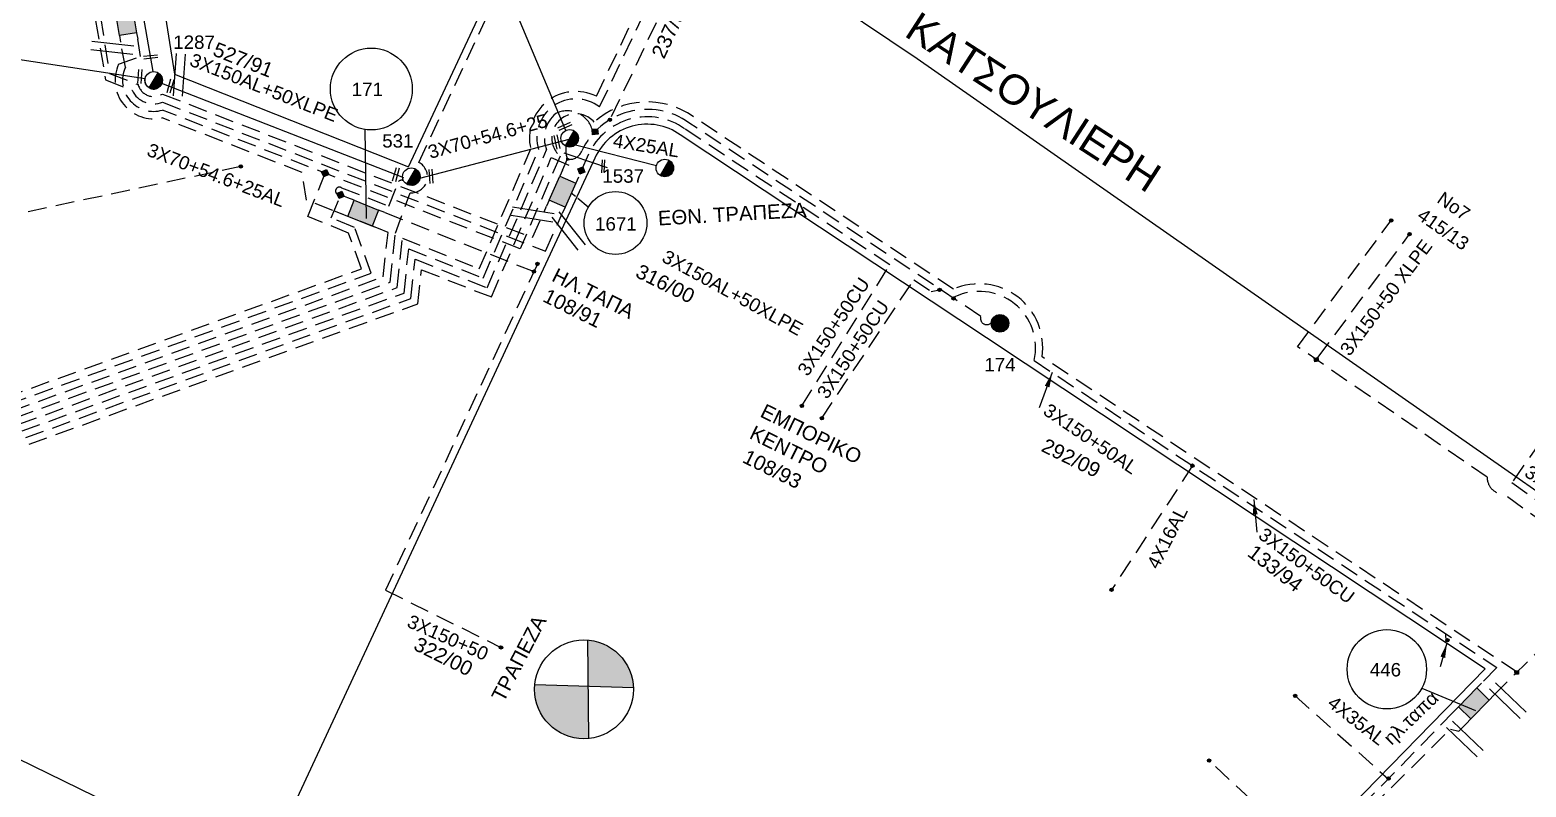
# Model space of a CAD drawing. Header units: millimetres. Extents: x 907 to 2022, y 699 to 1220.
# Drawn here: x 1575.3 to 1675.8, y 1094.5 to 1145.3 of the extents above; entities that cross this region are included whole.
import ezdxf

# ---------------------------------------------------------------- set-up
doc = ezdxf.new("R2010")
doc.units = ezdxf.units.MM
doc.linetypes.add('DASHED', pattern=[19.05, 12.7, -6.35])
for name, color, linetype in [('Link Box 4 Διευθύνσεων', 7, 'Continuous'), ('Pillar OTE', 7, 'Continuous'), ('Άγνωστα', 7, 'Continuous'), ('Γέφυρες Εναέριου Δικτύου', 7, 'Continuous'), ('Γυμνά εναέρια ΧΤ (3Φ)   4x35AL', 7, 'Continuous'), ('Εναέρια παροχή ΧΤ 4x25', 7, 'SYN_LINE'), ('Επιγραφές - Σχήματα', 7, 'Continuous'), ('Καλώδια ΧΤ   3x150+50AL', 7, 'DASHED'), ('Καλώδια ΧΤ   3x150+50CU', 7, 'DASHED'), ('Καλώδια ΧΤ   3x150AL+50XLPE', 7, 'DASHED'), ('Καλώδια ΧΤ   4x25CU', 7, 'DASHED'), ('Μηχανική τομή', 7, 'Continuous'), ('Στύλος Ξύλινος', 7, 'Continuous'), ('Στύλος Ξύλινος @ 1', 7, 'Continuous'), ('Στύλος ΦΜ', 7, 'Continuous'), ('Στύλος ΦΜ @ 1', 7, 'Continuous'), ('Συνδέσεις', 7, 'Continuous'), ('Συνεστραμμένα ΧΤ   3x70+54.6+25 AL', 7, 'SYN_LINE'), ('Τομή', 7, 'Continuous'), ('Υπόβαθρο ΔΕΗ', 7, 'Continuous'), ('Υπόγεια καλώδια Παροχών ΧΤ   4x16AL', 7, 'DASHED'), ('Υπόγεια καλώδια Παροχών ΧΤ   4x50AL', 7, 'DASHED')]:
    doc.layers.add(name, color=color, linetype=linetype)
doc.styles.get("Standard").update_dxf_attribs({"font": 'arial.ttf'})
doc.linetypes.add('SYN_LINE', pattern='A,0.5,-0.0001,["/\\/\\/\\/",Standard,S=0.1,R=0,X=0,Y=-0.05],-0.25', length=0.7501)
doc.dimstyles.new('ISO-25', dxfattribs={"dimtxt": 2.5, "dimasz": 2.5, "dimexe": 1.25, "dimexo": 0.625, "dimtad": 1, "dimtxsty": 'Standard', "dimcen": 2.5, "dimadec": 0, "dimazin": 0, "dimtfac": 1, "dimtmove": 0, "dimatfit": 3, "dimfxl": 1, "dimarcsym": 0})

# ---------------------------------------------------------------- blocks, each defined once
blk = doc.blocks.new('ΥΠΑΡΧΩΝ ΤΣΙΜΕΝΤΕΝΙΟΣ ΣΤΥΛΟΣ')
at = {"layer": 'Στύλος ΦΜ'}
blk.add_hatch(color=256, dxfattribs=at).paths.add_polyline_path([(-1.29, -2.28, 0.574793), (2.62, 0, 0.268822), (1.3, 2.27)])
blk.add_line((-1.29, -2.28), (1.3, 2.27), dxfattribs=at)
blk.add_circle((0, 0), 2.62, dxfattribs=at)
at = {"layer": 'Στύλος ΦΜ', "flags": 4}
for tag, p in [('ΑΡΙΘΜΟΣ', (-4.68, 8.05)), ('ΤΥΠΟΣ', (-4.91, 3.03))]:
    blk.add_attdef(tag, p, '', height=4, dxfattribs=at)
blk = doc.blocks.new('ΜΗΧΑΝΙΚΗ ΤΟΜΗ')
at = {"layer": 'Μηχανική τομή', "ltscale": 40}
for p, q in [((-1.89, 0.78), (1.89, 0.78)), ((1.89, 0), (-1.89, 0))]:
    blk.add_line(p, q, dxfattribs=at)
blk = doc.blocks.new('ΥΠΑΡΧΩΝ ΞΥΛΙΝΟΣ ΣΤΥΛΟΣ')
at = {"layer": 'Στύλος Ξύλινος'}
h = blk.add_hatch(color=256, dxfattribs=at)
h.paths.add_polyline_path([(-2.62, 0, 0.270008), (-1.29, -2.28), (1.3, 2.27, 0.576266)])
h.paths.add_polyline_path([(-1.29, -2.28, 0.574793), (2.62, 0, 0.268822), (1.3, 2.27)])
blk.add_line((-1.29, -2.28), (1.3, 2.27), dxfattribs=at)
blk.add_circle((0, 0), 2.62, dxfattribs=at)
at = {"layer": 'Στύλος Ξύλινος', "flags": 4}
for tag, p in [('ΑΡΙΘΜΟΣ', (-4.91, 8.6)), ('ΤΥΠΟΣ', (-4.85, 3.39))]:
    blk.add_attdef(tag, p, '', height=4, dxfattribs=at)
blk = doc.blocks.new('LINK BOX 4 ΑΝΑΧΩΡΗΣΕΩΝ')
at = {"layer": 'Link Box 4 Διευθύνσεων', "ltscale": 40}
blk.add_hatch(color=256, dxfattribs=at).paths.add_polyline_path([(-3.54, 0), (-3.54, -4.67), (3.54, -4.67), (3.54, 0)])
for p, q in [((-3.54, 0), (-5.33, 0)), ((5.33, 0), (3.54, 0)), ((-3.54, -4.67), (-5.33, -4.67)), ((5.33, -4.67), (3.54, -4.67))]:
    blk.add_line(p, q, dxfattribs=at)
blk.add_lwpolyline([(-3.54, -4.67), (-3.54, 0), (3.54, 0), (3.54, -4.67)], close=True, dxfattribs=at)
blk = doc.blocks.new('_ΣΥΝΔΕΣΗ')
at = {"layer": 'Συνδέσεις', "linetype": 'SYN_LINE', "ltscale": 40}
blk.add_hatch(color=256, dxfattribs=at).paths.add_polyline_path([(0.5, -0.01, 1), (-0.5, -0.01, 1)])
at = {"layer": 'Συνδέσεις'}
blk.add_circle((0, -0.01), 0.5, dxfattribs=at)
blk = doc.blocks.new('TSONTA XT1')
at = {"ltscale": 40}
h = blk.add_hatch(color=256, dxfattribs=at)
h.dxf.hatch_style = 1
h.paths.add_polyline_path([(595.96, 2487.66), (597.07, 2488.77), (595.96, 2489.87), (594.85, 2488.77)])
blk.add_lwpolyline([(594.85, 2488.77), (595.96, 2489.87), (597.07, 2488.77), (595.96, 2487.66)], close=True, dxfattribs=at)
blk = doc.blocks.new('ΤΟΜΗ')
at = {"layer": 'Τομή', "ltscale": 40}
for p, q in [((-5.68, 0), (5.68, 0)), ((5.68, -2.33), (-5.68, -2.33))]:
    blk.add_line(p, q, dxfattribs=at)
blk = doc.blocks.new('τομή_')
at = {"layer": 'Επιγραφές - Σχήματα'}
for p, q in [((-1.29, -0.22), (0.13, 0.75)), ((-1.08, -0.46), (0.34, 0.51)), ((-0.66, 0.62), (-0.29, -0.37))]:
    blk.add_line(p, q, dxfattribs=at)

msp = doc.modelspace()

# ---------------------------------------------------------------- hatches: boundary and pattern name
at = {"layer": 'Pillar OTE', "ltscale": 40}
h = msp.add_hatch(color=256, dxfattribs=at)
h.dxf.hatch_style = 1
h.paths.add_polyline_path([(1611.346, 1136.574), (1611.542, 1136.647), (1611.358, 1136.752)])
at = {"layer": 'Γέφυρες Εναέριου Δικτύου'}
h = msp.add_hatch(color=1, dxfattribs=at)
h.dxf.hatch_style = 1
h.paths.add_polyline_path([(1612.74, 1104.346), (1612.772, 1101.252), (1615.817, 1101.167, 0.3817217)])
h = msp.add_hatch(color=1, dxfattribs=at)
h.dxf.hatch_style = 1
h.paths.add_polyline_path([(1612.809, 1097.73), (1612.772, 1101.252), (1609.195, 1101.352, 0.0238699), (1609.18, 1101.035, 0.4418702)])
at = {"layer": 'Υπόβαθρο ΔΕΗ'}
h = msp.add_hatch(color=256, dxfattribs=at)
h.dxf.hatch_style = 1
h.paths.add_polyline_path([(1615.817, 1101.167, 0.3817217), (1612.74, 1104.346), (1612.772, 1101.252)], flags=17)
h.paths.add_polyline_path([(1612.809, 1097.73), (1612.772, 1101.252), (1609.195, 1101.352, 0.4707048)], flags=17)
h.paths.add_polyline_path([(1229.615, 1100.901), (1250.154, 1100.901), (1250.154, 1121.509), (1229.615, 1121.509)], flags=9)

# ---------------------------------------------------------------- linework, layer by layer
at = {"layer": 'Pillar OTE', "ltscale": 40}
msp.add_lwpolyline([(1611.358, 1136.752), (1611.542, 1136.647), (1611.346, 1136.574), (1611.358, 1136.752)], dxfattribs=at)
at = {"layer": 'Γυμνά εναέρια ΧΤ (3Φ)   4x35AL', "color": 233, "linetype": 'DASHED', "ltscale": 0.1, "true_color": 0xd2798f}
msp.add_lwpolyline([(1660.273, 1100.589), (1666.52, 1095.017)], dxfattribs=at)
at = {"layer": 'Επιγραφές - Σχήματα', "ltscale": 0.1}
for points in [[(1597.773, 1138.661), (1597.86, 1132.672)], [(1668.774, 1101.115), (1672.378, 1099.615)]]:
    msp.add_lwpolyline(points, dxfattribs=at)
at = {"layer": 'Επιγραφές - Σχήματα', "color": 1, "ltscale": 0.1}
for points in [[(1612.74, 1104.346), (1612.809, 1097.73)], [(1609.195, 1101.352), (1615.817, 1101.167)]]:
    msp.add_lwpolyline(points, dxfattribs=at)
at = {"layer": 'Επιγραφές - Σχήματα', "linetype": 'Continuous'}
for centre, radius in [((1598.22, 1141.375), 2.75), ((1614.617, 1132.37), 2.113), ((1666.428, 1102.38), 2.665)]:
    msp.add_circle(centre, radius, dxfattribs=at)
at = {"layer": 'Επιγραφές - Σχήματα', "color": 1, "linetype": 'Continuous'}
msp.add_circle((1612.499, 1101.035), 3.32, dxfattribs=at)
at = {"layer": 'Καλώδια ΧΤ   3x150+50AL', "color": 1, "ltscale": 0.1}
msp.add_lwpolyline([(1678.93, 1120.76), (1674.815, 1114.923), (1681.602, 1110.185), (1682.852, 1111.507)], dxfattribs=at)
at = {"layer": 'Καλώδια ΧΤ   3x150+50CU', "color": 133, "ltscale": 0.1}
msp.add_lwpolyline([(1571.933, 1191.671), (1573.226, 1183.847), (1575.012, 1171.628), (1576.35, 1170.796), (1577.531, 1160.546), (1578.756, 1151.624), (1580.363, 1141.987), (1582.153, 1141.292, 0.4012764), (1584.199, 1140.491), (1609.921, 1130.478), (1611.043, 1133.018)], format="xyb", dxfattribs=at)
at = {"layer": 'Καλώδια ΧΤ   3x150+50CU', "color": 5, "ltscale": 0.1}
msp.add_lwpolyline([(1572.682, 1191.878), (1574.511, 1179.819), (1575.659, 1172.162), (1576.865, 1171.415), (1578.302, 1157.781), (1579.733, 1148.102), (1580.624, 1142.422), (1582.544, 1141.677, 0.505247), (1584.186, 1141.039), (1609.042, 1131.387), (1609.977, 1133.492)], format="xyb", dxfattribs=at)
at = {"layer": 'Καλώδια ΧΤ   3x150AL+50XLPE', "color": 133, "linetype": 'DASHED', "ltscale": 0.1}
msp.add_lwpolyline([(1532.19, 1073.452), (1534.016, 1077.39), (1504.213, 1091.208), (1508.278, 1097.806, -0.5441415), (1509.534, 1105.253), (1512.017, 1111.105, -0.1142396), (1514.574, 1112.129), (1522.358, 1129.923, -0.4636953), (1527.372, 1127.447), (1559.686, 1110.8), (1567.365, 1116.251), (1599.947, 1128.03), (1600.302, 1131.35), (1605.462, 1129.298), (1608.924, 1137.346, -0.6362774), (1613.332, 1140.891), (1618.423, 1151.559, -0.538057), (1619.887, 1152.129), (1620.838, 1152.288), (1621.587, 1151.777)], format="xyb", dxfattribs=at)
at = {"layer": 'Καλώδια ΧΤ   3x150AL+50XLPE', "color": 27, "linetype": 'DASHED', "ltscale": 0.1}
msp.add_lwpolyline([(1532.614, 1073.255), (1534.651, 1077.647), (1504.936, 1091.428), (1508.932, 1097.914, -0.5942881), (1509.913, 1104.867), (1512.42, 1110.774, -0.1200942), (1514.919, 1111.67), (1522.746, 1129.561, -0.4607177), (1526.931, 1127.112), (1559.727, 1110.216), (1567.599, 1115.804), (1600.411, 1127.666), (1600.727, 1130.643), (1605.729, 1128.654), (1609.453, 1137.31, -0.7299713), (1613.544, 1140.175), (1618.905, 1151.407, -0.5734322), (1619.598, 1151.721), (1620.929, 1150.813)], format="xyb", dxfattribs=at)
at = {"layer": 'Καλώδια ΧΤ   3x150AL+50XLPE', "color": 233, "linetype": 'DASHED', "ltscale": 0.1, "true_color": 0xd2798f}
for points in [[(1622.944, 1149.437), (1623.732, 1148.899, -0.8354259), (1623.497, 1148.439), (1619.807, 1150.976), (1614.24, 1139.311)], [(1533.032, 1073.06), (1535.277, 1077.89), (1505.651, 1091.635), (1509.614, 1098.067, -0.6606585), (1510.286, 1104.466), (1512.82, 1110.436, -0.126984), (1515.257, 1111.194), (1523.11, 1129.147, -0.4647724), (1526.471, 1126.786), (1559.768, 1109.633), (1567.833, 1115.356), (1600.875, 1127.302), (1601.157, 1129.934), (1605.996, 1128.01), (1609.99, 1137.292, -0.3271528), (1610.606, 1139.724, -0.4648947), (1613.044, 1138.676)], [(1639.856, 1125.668, -0.7918658), (1639.151, 1126.098), (1619.544, 1139.112, 0.4685886), (1612.356, 1137.214, -0.3114791), (1611.542, 1136.647)], [(1611.058, 1135.926), (1611.39, 1136.672, -0.1646544), (1611.338, 1137.701)], [(1637.389, 1127.4, -0.6303518), (1642.741, 1123.125), (1673.807, 1102.497), (1672.785, 1101.448)]]:
    msp.add_lwpolyline(points, format="xyb", dxfattribs=at)
at = {"layer": 'Καλώδια ΧΤ   3x150AL+50XLPE', "color": 62, "linetype": 'DASHED', "ltscale": 0.1}
msp.add_lwpolyline([(1531.744, 1073.659), (1533.367, 1077.143), (1533.367, 1077.143), (1503.523, 1091.042), (1507.645, 1097.731, -0.5044649), (1509.15, 1105.627), (1511.612, 1111.43, -0.109184), (1514.224, 1112.575), (1521.991, 1130.331, -0.4565299), (1527.792, 1127.793), (1559.644, 1111.384), (1567.131, 1116.698), (1599.483, 1128.394), (1599.835, 1131.68), (1600.824, 1134.401, 0.8082848), (1601.416, 1136.44), (1606.41, 1147.131, 1.1635346), (1607.603, 1149.09)], format="xyb", dxfattribs=at)
at = {"layer": 'Καλώδια ΧΤ   3x150AL+50XLPE', "color": 151, "linetype": 'DASHED', "ltscale": 0.1}
for points in [[(1595.625, 1133.21), (1593.866, 1133.91), (1593.562, 1135.774), (1584.158, 1139.434, -0.6199029), (1581.241, 1143.039), (1582.72, 1143.563), (1582.526, 1144.718)], [(1531.315, 1073.858), (1532.727, 1076.889), (1532.727, 1076.889), (1502.802, 1090.825), (1507.027, 1097.682, -0.4720283), (1508.761, 1105.992), (1511.205, 1111.75, -0.1047605), (1513.868, 1113.009), (1521.605, 1130.697, -0.4550376), (1528.201, 1128.145), (1559.603, 1111.968), (1566.897, 1117.145), (1599.019, 1128.758), (1599.019, 1128.758), (1599.338, 1131.734), (1599.338, 1131.734), (1598.689, 1131.992)], [(1537.991, 1070.776), (1539.892, 1074.864), (1605.88, 1045.852), (1607.241, 1046.509), (1615.589, 1042.89), (1615.294, 1042.472), (1615.294, 1042.472), (1617.642, 1041.454), (1623.19, 1049.143), (1623.592, 1048.979), (1637.107, 1061.861), (1636.878, 1062.028), (1641.707, 1066.586, 0.2331593), (1640.969, 1068.99), (1670.7, 1098.358), (1671.272, 1098.222), (1671.762, 1098.725)]]:
    msp.add_lwpolyline(points, format="xyb", dxfattribs=at)
at = {"layer": 'Καλώδια ΧΤ   3x150AL+50XLPE', "color": 85, "linetype": 'DASHED', "ltscale": 0.1}
for points in [[(1675.176, 1102.188), (1643.265, 1123.377, 0.5921582), (1637.315, 1127.917), (1619.834, 1139.519, 0.3502649), (1613.184, 1139.149, 1.074021), (1610.894, 1136.863), (1608.215, 1130.636), (1584.19, 1139.958, -0.6441492), (1581.695, 1142.831), (1581.375, 1144.524)], [(1530.434, 1074.268), (1531.421, 1076.392), (1531.421, 1076.392), (1501.33, 1090.341), (1505.828, 1097.642, -0.4216449), (1507.974, 1106.696), (1510.385, 1112.377, -0.0973527), (1513.144, 1113.848), (1520.813, 1131.396, -0.4533164), (1528.988, 1128.864), (1559.52, 1113.135), (1566.429, 1118.039), (1597.563, 1129.294), (1596.692, 1131.698), (1593.946, 1132.812), (1595.124, 1135.716)], [(1681.738, 1108.745), (1674.279, 1114.155, -0.4206347), (1673.168, 1115.293), (1660.425, 1124.06), (1666.723, 1132.546)]]:
    msp.add_lwpolyline(points, format="xyb", dxfattribs=at)
at = {"layer": 'Καλώδια ΧΤ   3x150AL+50XLPE', "color": 173, "linetype": 'DASHED', "ltscale": 0.1}
for points in [[(1627.138, 1120.076), (1633.047, 1129.557), (1619.255, 1138.704, 0.4685886), (1612.809, 1137.002), (1612.125, 1135.453)], [(1521.834, 1121.41), (1523.104, 1120.794), (1525.526, 1125.789, -0.2785089), (1526.526, 1126.195), (1559.81, 1109.049), (1568.067, 1114.909), (1601.339, 1126.938), (1601.584, 1129.226), (1606.278, 1127.399), (1610.306, 1136.762), (1612.078, 1136)]]:
    msp.add_lwpolyline(points, format="xyb", dxfattribs=at)
at = {"layer": 'Καλώδια ΧΤ   3x150AL+50XLPE', "color": 30, "linetype": 'DASHED', "ltscale": 0.1}
for points in [[(1596.645, 1134.06), (1595.855, 1134.374, -0.8137759), (1596.213, 1134.742), (1599.392, 1133.504), (1600.038, 1135.164, -0.2926911), (1600.376, 1135.216)], [(1530.872, 1074.064), (1532.065, 1076.637), (1502.051, 1090.558), (1506.423, 1097.654, -0.4448524), (1508.369, 1106.347), (1510.796, 1112.066, -0.1008471), (1513.508, 1113.433), (1521.204, 1131.027, -0.4570759), (1528.599, 1128.502), (1559.561, 1112.552), (1566.663, 1117.592), (1598.204, 1128.994), (1597.086, 1132.078), (1595.524, 1132.711), (1596.052, 1134.013)]]:
    msp.add_lwpolyline(points, format="xyb", dxfattribs=at)
at = {"layer": 'Καλώδια ΧΤ   3x150AL+50XLPE', "linetype": 'DASHED', "ltscale": 0.1}
msp.add_lwpolyline([(1598.689, 1131.992), (1595.625, 1133.21)], dxfattribs=at)
at = {"layer": 'Καλώδια ΧΤ   3x150AL+50XLPE', "color": 151, "linetype": 'DASHED', "ltscale": 0.1}
for points in [[(1599.12, 1133.076), (1609.247, 1129.066)], [(1609.327, 1129.519), (1599.172, 1107.696), (1599.172, 1107.695), (1606.926, 1103.853)]]:
    msp.add_lwpolyline(points, dxfattribs=at)
at = {"layer": 'Καλώδια ΧΤ   3x150AL+50XLPE', "color": 85, "linetype": 'DASHED', "ltscale": 0.1}
for points in [[(1661.794, 1123.325), (1667.944, 1131.613)], [(1673.621, 1100.633), (1683.7, 1110.706)]]:
    msp.add_lwpolyline(points, dxfattribs=at)
at = {"layer": 'Καλώδια ΧΤ   3x150AL+50XLPE', "color": 233, "linetype": 'DASHED', "ltscale": 0.1, "true_color": 0xd2798f}
for points in [[(1628.478, 1119.253), (1634.647, 1128.552), (1635.816, 1127.777), (1636.391, 1127.877), (1636.391, 1127.877)], [(1670.926, 1099.539), (1661.426, 1089.788), (1654.484, 1096.242)]]:
    msp.add_lwpolyline(points, dxfattribs=at)
at = {"layer": 'Καλώδια ΧΤ   3x150AL+50XLPE', "linetype": 'DASHED', "ltscale": 0.1}
for centre, radius, start, end in [((1583.595, 1141.961), 0.589, 168.4093, 290.89797), ((1600.899, 1135.487), 0.589, 278.32723, 58.63539), ((1670.73, 1104.626), 0.371, 157.57951, 231.66271)]:
    msp.add_arc(centre, radius, start, end, dxfattribs=at)
at = {"layer": 'Καλώδια ΧΤ   4x25CU', "color": 233, "linetype": 'SYN_LINE', "ltscale": 8, "true_color": 0xd2798f}
msp.add_lwpolyline([(1611.928, 1137.617), (1617.367, 1136.242)], dxfattribs=at)
at = {"layer": 'Συνεστραμμένα ΧΤ   3x70+54.6+25 AL', "color": 62, "ltscale": 10}
for points in [[(1583.563, 1142.549), (1582.755, 1147.155), (1580.793, 1159.455)], [(1563.225, 1145.074), (1583.018, 1142.079)]]:
    msp.add_lwpolyline(points, dxfattribs=at)
at = {"layer": 'Συνεστραμμένα ΧΤ   3x70+54.6+25 AL', "color": 30, "ltscale": 15}
for points in [[(1611.27, 1138.585), (1607.566, 1147.447)], [(1583.596, 1141.96), (1583.596, 1141.96), (1600.382, 1135.426)], [(1601.475, 1135.393), (1601.475, 1135.393), (1611.516, 1138.014)]]:
    msp.add_lwpolyline(points, dxfattribs=at)
at = {"layer": 'Υπόβαθρο ΔΕΗ', "ltscale": 0.1}
for points in [[(1575.574, 1208.801), (1576.148, 1204.633), (1577.792, 1193.304), (1582.149, 1160.403), (1584.996, 1142.382), (1600.724, 1136.14), (1605.692, 1146.753), (1610.953, 1158.227), (1617.207, 1171.281), (1623.163, 1183.039), (1634.067, 1205.611), (1634.067, 1205.611)], [(1646.855, 1205.27), (1643.458, 1198.245), (1635.021, 1181.85), (1626.399, 1165.772), (1620.333, 1153.214), (1634.873, 1143.419), (1670.053, 1118.858), (1681.534, 1110.842), (1693.559, 1123.56), (1717.372, 1147.551), (1723.676, 1153.741), (1732.658, 1171.482), (1735.507, 1177.36), (1735.674, 1188.573), (1702.747, 1199.223), (1679.294, 1206.348)], [(1613.557, 1136.259), (1611.164, 1137.074)], [(1611.932, 1134.143), (1611.647, 1134.378)], [(1612.792, 1133.435), (1612.092, 1134.012)], [(1545.033, 1086.741), (1554.722, 1106.047), (1583.764, 1091.85), (1575.601, 1073.846)]]:
    msp.add_lwpolyline(points, dxfattribs=at)
msp.add_lwpolyline([(1638.989, 1068.415), (1647.302, 1076.684), (1663.086, 1092.209), (1673.022, 1102.418), (1639.546, 1124.646), (1618.965, 1138.297, 0.4736811), (1613.236, 1136.733), (1592.914, 1093.061)], format="xyb", dxfattribs=at)
at = {"layer": 'Υπόγεια καλώδια Παροχών ΧΤ   4x16AL', "color": 233, "linetype": 'DASHED', "ltscale": 0.1, "true_color": 0xd2798f}
msp.add_lwpolyline([(1653.372, 1116.066), (1647.942, 1107.724)], dxfattribs=at)
at = {"layer": 'Υπόγεια καλώδια Παροχών ΧΤ   4x50AL', "color": 6, "ltscale": 0.1}
msp.add_lwpolyline([(1589.441, 1136.169), (1560.712, 1130.039), (1560.284, 1132.045)], dxfattribs=at)

# ---------------------------------------------------------------- block references
at = {"layer": 'Link Box 4 Διευθύνσεων', "xscale": 0.2499999999999998, "yscale": 0.2499999999999998, "zscale": 0.2499999999999998}
for p, rotation in [((1581.154, 1145.838), 99.54337165846621), ((1610.518, 1134.709), 66.04714972049669), ((1597.883, 1133.568), 338.3148229085256), ((1672.691, 1099.679), 225.7507164864122)]:
    msp.add_blockref('LINK BOX 4 ΑΝΑΧΩΡΗΣΕΩΝ', p, dxfattribs=dict(at, rotation=rotation))
at = {"layer": 'Επιγραφές - Σχήματα', "xscale": 0.5, "yscale": 0.5, "zscale": 0.5, "rotation": 52.19629567819909}
msp.add_blockref('τομή_', (1614.007, 1136.329), dxfattribs=at)
at = {"layer": 'Μηχανική τομή'}
for p, xscale, yscale, zscale, rotation in [((1583.393, 1143.631), 0.2499999999999995, 0.2499999999999995, 0.2499999999999995, 185.7895894696305), ((1582.564, 1142.225), 0.2499999999999995, 0.2499999999999995, 0.2499999999999995, 266.0894537389566), ((1584.626, 1141.593), 0.2499999999999996, 0.2499999999999996, 0.2499999999999996, 254.1427202352773), ((1611.17, 1138.952), 0.2499999999999996, 0.2499999999999996, 0.2499999999999996, 204.3052863736032), ((1610.589, 1137.788), 0.2499999999999995, 0.2499999999999995, 0.2499999999999995, 282.5213414954941), ((1599.772, 1135.651), 0.2499999999999996, 0.2499999999999996, 0.2499999999999996, 254.1427202352773), ((1602.125, 1135.502), 0.2499999999999995, 0.2499999999999995, 0.2499999999999995, 273.9535264089907)]:
    msp.add_blockref('ΜΗΧΑΝΙΚΗ ΤΟΜΗ', p, dxfattribs=dict(at, xscale=xscale, yscale=yscale, zscale=zscale, rotation=rotation))
at = {"layer": 'Στύλος Ξύλινος @ 1', "ltscale": 40}
ref = msp.add_blockref('ΥΠΑΡΧΩΝ ΞΥΛΙΝΟΣ ΣΤΥΛΟΣ', (1640.443, 1125.629), dxfattribs=dict(at, xscale=0.2249999999999091, yscale=0.2249999999999091, zscale=0.2249999999999091))
ref.add_attrib('ΤΥΠΟΣ', '174', (1639.394, 1122.404), dxfattribs={"layer": 'Στύλος Ξύλινος', "height": 0.9, "flags": 4})
at = {"layer": 'Στύλος ΦΜ @ 1', "ltscale": 40}
ref = msp.add_blockref('ΥΠΑΡΧΩΝ ΤΣΙΜΕΝΤΕΝΙΟΣ ΣΤΥΛΟΣ', (1583.595, 1141.961), dxfattribs=dict(at, xscale=0.2249999999999091, yscale=0.2249999999999091, zscale=0.2249999999999091))
ref.add_attrib('ΤΥΠΟΣ', '1287', (1584.911, 1144.069), dxfattribs={"layer": 'Στύλος ΦΜ', "height": 0.9, "flags": 4})
ref = msp.add_blockref('ΥΠΑΡΧΩΝ ΤΣΙΜΕΝΤΕΝΙΟΣ ΣΤΥΛΟΣ', (1611.543, 1138.063), dxfattribs=dict(at, xscale=0.2249999999999091, yscale=0.2249999999999091, zscale=0.2249999999999091))
ref.add_attrib('ΤΥΠΟΣ', '1537', (1613.733, 1135.077), dxfattribs={"layer": 'Στύλος ΦΜ', "height": 0.9, "flags": 4})
ref = msp.add_blockref('ΥΠΑΡΧΩΝ ΤΣΙΜΕΝΤΕΝΙΟΣ ΣΤΥΛΟΣ', (1600.899, 1135.487), dxfattribs=dict(at, xscale=0.2249999999999091, yscale=0.2249999999999091, zscale=0.2249999999999091))
ref.add_attrib('ΤΥΠΟΣ', '531', (1598.95, 1137.439), dxfattribs={"layer": 'Στύλος ΦΜ', "height": 0.9, "flags": 4})
at = {"layer": 'Στύλος ΦΜ @ 1', "ltscale": 40, "xscale": 0.2249999999999091, "yscale": 0.2249999999999091, "zscale": 0.2249999999999091}
msp.add_blockref('ΥΠΑΡΧΩΝ ΤΣΙΜΕΝΤΕΝΙΟΣ ΣΤΥΛΟΣ', (1617.929, 1136.067), dxfattribs=at)
at = {"layer": 'Συνδέσεις'}
for p, xscale, yscale, zscale, rotation in [((1121.63, 781.475), 0.237417181820009, 0.237417181820009, 0.237417181820009, 319.4551583632898), ((1246.748, 637.93), 0.237417181820009, 0.237417181820009, 0.237417181820009, 338.4806291452891), ((1248.616, 649.2), 0.237417181820009, 0.237417181820009, 0.237417181820009, 336.6960592102175), ((1247.778, 636.471), 0.237417181820009, 0.237417181820009, 0.237417181820009, 338.4806291452891), ((1369.307, 859.857), 0.1537592417720537, 0.1537592417720537, 0.1537592417720537, 325.4727885144121), ((1885.715, 769.749), 0.1537592417720537, 0.1537592417720537, 0.1537592417720537, 45.81740555689154)]:
    msp.add_blockref('TSONTA XT1', p, dxfattribs=dict(at, xscale=xscale, yscale=yscale, zscale=zscale, rotation=rotation))
at = {"layer": 'Συνδέσεις', "xscale": 0.2249999999999091, "yscale": 0.2249999999999091, "zscale": 0.2249999999999091}
for p in [(1614.24, 1139.311), (1589.442, 1136.172), (1666.723, 1132.546), (1667.957, 1131.63), (1609.37, 1129.62), (1609.142, 1129.107), (1636.391, 1127.877), (1637.327, 1127.309), (1627.138, 1120.078), (1628.479, 1119.255), (1653.372, 1116.066), (1647.943, 1107.727), (1606.926, 1103.855), (1670.5, 1104.335), (1660.273, 1100.591), (1654.484, 1096.245), (1666.547, 1095.045)]:
    msp.add_blockref('_ΣΥΝΔΕΣΗ', p, dxfattribs=at)
at = {"layer": 'Τομή', "xscale": 0.2499999999999998, "yscale": 0.2499999999999998, "zscale": 0.2499999999999998}
for p, rotation in [((1580.791, 1143.856), 173.6730238858666), ((1585.601, 1142.301), 265.8958392199919), ((1609.094, 1133.233), 350.8399815948941), ((1611.692, 1132.011), 308.2168401539171), ((1674.351, 1100.07), 135.9660497810514), ((1671.463, 1097.49), 135.9660497810514)]:
    msp.add_blockref('ΤΟΜΗ', p, dxfattribs=dict(at, rotation=rotation))

# ---------------------------------------------------------------- texts
at = {"layer": 'Άγνωστα', "color": 7}
note = msp.add_mtext_dynamic_manual_height_columns('ηλ.ταπα\\P', width=1.8, gutter_width=12.5, heights=[0.0453, 0], dxfattribs=dict(at, insert=(1655.815, 1087.962), char_height=0.9, attachment_point=1, rotation=43.92744))
for column, words in zip(note.columns.linked_columns, ['\\P']):
    column.text = words
at = {"layer": 'Γυμνά εναέρια ΧΤ (3Φ)   4x35AL', "color": 7, "insert": (1662.92, 1100.671), "char_height": 0.9, "width": 84.18588, "attachment_point": 1, "rotation": 322.10305}
msp.add_mtext('4X35AL', dxfattribs=at)
at = {"layer": 'Εναέρια παροχή ΧΤ 4x25', "color": 7, "insert": (1614.541, 1138.365), "char_height": 0.9, "width": 84.18588, "attachment_point": 1, "rotation": 350.94089}
msp.add_mtext('4X25AL', dxfattribs=at)
at = {"layer": 'Επιγραφές - Σχήματα', "char_height": 0.9, "attachment_point": 1}
for s, insert, rotation in [('{\\H1.0833x;237/91}', (1616.99, 1143.752), 64.9635), ('{\\H1.0833x;527/91}', (1587.857, 1144.562), 338.41718), ('{\\H1.0833x;ΕΘΝ. ΤΡΑΠΕΖΑ}', (1617.441, 1133.174), 3.30627), ('No7', (1670.238, 1134.541), 325), ('415/13', (1668.907, 1133.429), 325), ('{\\H1.0833x;ΗΛ.ΤΑΠΑ}', (1610.695, 1129.388), 333.68648), ('{\\H1.0833x;316/00}', (1616.316, 1129.655), 333.68648), ('{\\H1.0833x;108/91}', (1610.09, 1128.008), 333.68648), ('{\\H1.0833x;ΕΜΠΟΡΙΚΟ \\PΚΕΝΤΡΟ}', (1624.691, 1120.263), 333.68648), ('{\\H1.0833x;292/09}', (1643.573, 1117.948), 333.68648), ('{\\H1.0833x;108/93}', (1623.505, 1117.194), 333.68648), ('{\\H1.0833x;133/94}', (1657.588, 1110.822), 322.41406), ('{\\H1.0833x;ΤΡΑΠΕΖΑ}', (1606.235, 1100.559), 62.33846), ('{\\H1.0833x;322/00}', (1601.408, 1104.609), 333.68648)]:
    msp.add_mtext_dynamic_manual_height_columns(s, width=10.09091, gutter_width=12.5, heights=[0], dxfattribs=dict(at, insert=insert, rotation=rotation))
at = {"layer": 'Επιγραφές - Σχήματα', "linetype": 'Continuous', "insert": (1635.018, 1146.659), "char_height": 2, "width": 23.56556, "attachment_point": 1, "rotation": 327.07783}
msp.add_mtext('ΚΑΤΣΟΥΛΙΕΡΗ', dxfattribs=at)
at = {"layer": 'Επιγραφές - Σχήματα', "char_height": 0.9, "attachment_point": 1}
for s, insert in [('171', (1596.897, 1141.798)), ('1671', (1613.245, 1132.76)), ('446', (1665.284, 1102.803))]:
    msp.add_mtext_dynamic_manual_height_columns(s, width=10.09091, gutter_width=12.5, heights=[0], dxfattribs=dict(at, insert=insert))
at = {"layer": 'Καλώδια ΧΤ   3x150+50AL', "color": 7, "char_height": 0.9, "width": 84.18588, "attachment_point": 1}
for s, insert, rotation in [('3X150+50 XLPE', (1663.207, 1123.908), 53), ('3X150+50AL', (1643.778, 1120.308), 325.61653), ('3X150+50AL', (1676.093, 1116.157), 326.92792), ('3X150+50', (1600.904, 1106.086), 336.24827)]:
    msp.add_mtext(s, dxfattribs=dict(at, insert=insert, rotation=rotation))
at = {"layer": 'Καλώδια ΧΤ   3x150+50CU', "color": 7, "char_height": 0.9, "width": 84.18588, "attachment_point": 1}
for insert, rotation in [((1626.782, 1122.509), 56.24243), ((1628.085, 1120.978), 56.24243), ((1658.262, 1111.965), 323.51455)]:
    msp.add_mtext('3X150+50CU', dxfattribs=dict(at, insert=insert, rotation=rotation))
at = {"layer": 'Καλώδια ΧΤ   3x150AL+50XLPE', "color": 7, "char_height": 0.9, "width": 13.92422, "attachment_point": 5}
for insert, rotation in [((1591.001, 1141.47), 338.6368), ((1622.482, 1127.679), 331.23406)]:
    msp.add_mtext('3X150AL+50XLPE', dxfattribs=dict(at, insert=insert, rotation=rotation))
at = {"layer": 'Συνεστραμμένα ΧΤ   3x70+54.6+25 AL', "color": 7, "char_height": 0.9, "width": 84.18588, "attachment_point": 1}
for s, insert, rotation in [('3X70+54.6+25', (1601.933, 1137.546), 15.3194), ('3X70+54.6+25AL', (1583.391, 1137.766), 338.99817)]:
    msp.add_mtext(s, dxfattribs=dict(at, insert=insert, rotation=rotation))
at = {"layer": 'Υπόγεια καλώδια Παροχών ΧΤ   4x16AL', "color": 7, "insert": (1650.262, 1109.451), "char_height": 0.9, "width": 84.18588, "attachment_point": 1, "rotation": 63.05377}
msp.add_mtext('4X16AL', dxfattribs=at)

# ---------------------------------------------------------------- leaders
at = {"layer": 'Επιγραφές - Σχήματα', "ltscale": 40}
for points in [[(1643.957, 1122.317), (1643.077, 1119.944)], [(1657.498, 1113.785), (1657.686, 1111.598)], [(1670.467, 1104.146), (1670.001, 1102.551)]]:
    msp.add_leader(points, dimstyle='ISO-25', override={"dimasz": 1, "dimtad": 0}, dxfattribs=at)

doc.saveas('drawing.dxf')
